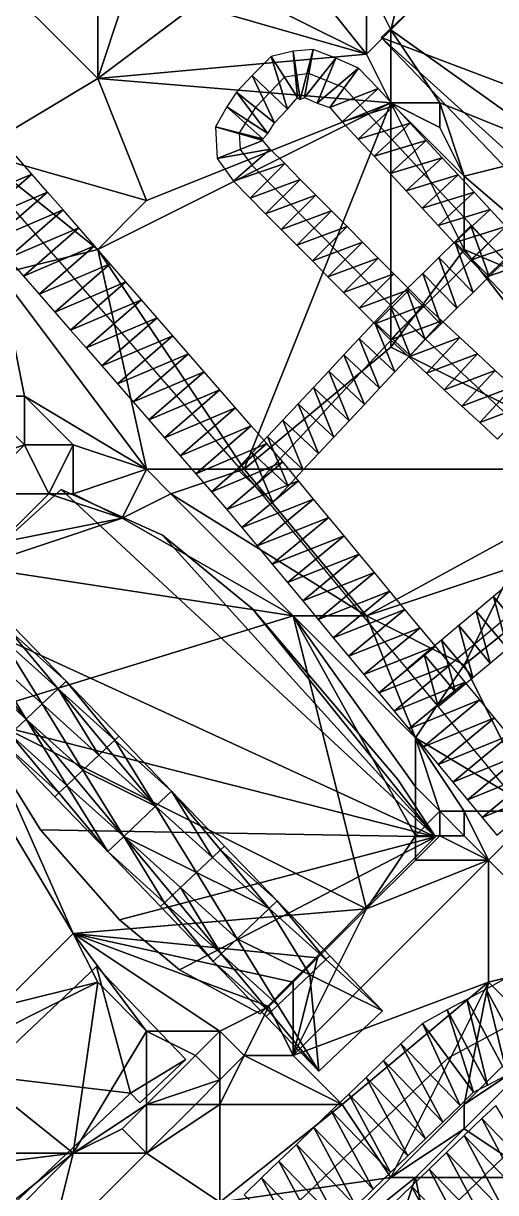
# Model space of a CAD drawing. Header units: metres. Extents: x -1103 to 901, y -902 to 905.
# Drawn here: x -746.1 to -707.4, y -255.2 to -159.5 of the extents above; entities that cross this region are included whole.
import ezdxf

# ---------------------------------------------------------------- set-up
doc = ezdxf.new("R2010")
doc.units = ezdxf.units.M
for name, color, linetype in [('OSM_BUILDING_FOOTPRINTS', 7, 'CONTINUOUS'), ('OSM_BUILDING_ROOFS', 1, 'CONTINUOUS'), ('OSM_BUILDING_WALLS', 8, 'CONTINUOUS'), ('OSM_PARKING', 8, 'CONTINUOUS'), ('OSM_ROAD_AXES', 2, 'CONTINUOUS'), ('OSM_ROAD_SURFACE', 9, 'CONTINUOUS'), ('OSM_TERRAIN', 3, 'CONTINUOUS')]:
    doc.layers.add(name, color=color, linetype=linetype)

msp = doc.modelspace()

# ---------------------------------------------------------------- linework, layer by layer
at = {"layer": 'OSM_BUILDING_FOOTPRINTS'}
for points in [[(-685.295, -193.647, 10.21), (-716.787, -160.637, 10.21), (-706.209, -150.683, 10.21), (-694.404, -163.069, 10.21), (-698.991, -167.382, 10.21), (-678.055, -189.334, 10.21), (-681.592, -192.663, 10.21), (-682.852, -191.347, 10.21), (-685.295, -193.647, 10.21)], [(-715.427, -221.395, 12.177), (-712.343, -226.095, 12.177), (-726.701, -240.582, 12.177), (-733.3, -236.988, 12.177), (-738.208, -232.896, 12.177), (-744.686, -225.52, 12.177), (-750.334, -216.43, 12.177), (-753.507, -207.185, 12.177), (-742.995, -197.652, 12.177), (-734.705, -201.4, 12.177), (-727.321, -207.427, 12.177), (-715.427, -221.395, 12.177)], [(-784.789, -225.963, 12.454), (-777.604, -219.173, 12.454), (-753.33, -244.509, 12.454), (-751.893, -243.159, 12.454), (-749.527, -245.626, 12.454), (-740.087, -236.701, 12.454), (-732.781, -244.32, 12.454), (-736.55, -247.881, 12.454), (-737.302, -247.096, 12.454), (-751.605, -260.61, 12.454), (-784.789, -225.963, 12.454)]]:
    msp.add_polyline3d(points, close=True, dxfattribs=at)
at = {"layer": 'OSM_BUILDING_ROOFS'}
for points in [[(-698.991, -167.382, 30.21), (-706.209, -150.683, 30.21), (-716.787, -160.637, 30.21)], [(-716.787, -160.637, 30.21), (-685.295, -193.647, 30.21), (-682.852, -191.347, 30.21)], [(-698.991, -167.382, 30.21), (-716.787, -160.637, 30.21), (-682.852, -191.347, 30.21)], [(-712.343, -226.095, 126.177), (-742.995, -197.652, 126.177), (-753.507, -207.185, 126.177)], [(-712.343, -226.095, 126.177), (-734.705, -201.4, 126.177), (-742.995, -197.652, 126.177)], [(-712.343, -226.095, 126.177), (-727.321, -207.427, 126.177), (-734.705, -201.4, 126.177)], [(-712.343, -226.095, 126.177), (-753.507, -207.185, 126.177), (-750.334, -216.43, 126.177)], [(-712.343, -226.095, 126.177), (-715.427, -221.395, 126.177), (-727.321, -207.427, 126.177)], [(-712.343, -226.095, 126.177), (-750.334, -216.43, 126.177), (-744.686, -225.52, 126.177)], [(-712.343, -226.095, 126.177), (-744.686, -225.52, 126.177), (-738.208, -232.896, 126.177)], [(-712.343, -226.095, 126.177), (-738.208, -232.896, 126.177), (-733.3, -236.988, 126.177)], [(-712.343, -226.095, 126.177), (-733.3, -236.988, 126.177), (-726.701, -240.582, 126.177)], [(-737.302, -247.096, 27.254), (-740.087, -236.701, 27.254), (-749.527, -245.626, 27.254)], [(-737.302, -247.096, 27.254), (-732.781, -244.32, 27.254), (-740.087, -236.701, 27.254)], [(-737.302, -247.096, 27.254), (-736.55, -247.881, 27.254), (-732.781, -244.32, 27.254)], [(-751.605, -260.61, 27.254), (-737.302, -247.096, 27.254), (-749.527, -245.626, 27.254)]]:
    msp.add_3dface(points, dxfattribs=at)
at = {"layer": 'OSM_BUILDING_WALLS'}
for points in [[(-706.209, -150.683, 10.21), (-716.787, -160.637, 10.21), (-716.787, -160.637, 30.21)], [(-706.209, -150.683, 10.21), (-716.787, -160.637, 30.21), (-706.209, -150.683, 30.21)], [(-716.787, -160.637, 10.21), (-685.295, -193.647, 10.21), (-685.295, -193.647, 30.21)], [(-716.787, -160.637, 10.21), (-685.295, -193.647, 30.21), (-716.787, -160.637, 30.21)], [(-742.995, -197.652, 12.177), (-753.507, -207.185, 12.177), (-753.507, -207.185, 126.177)], [(-742.995, -197.652, 12.177), (-753.507, -207.185, 126.177), (-742.995, -197.652, 126.177)], [(-734.705, -201.4, 12.177), (-742.995, -197.652, 12.177), (-742.995, -197.652, 126.177)], [(-734.705, -201.4, 12.177), (-742.995, -197.652, 126.177), (-734.705, -201.4, 126.177)], [(-727.321, -207.427, 12.177), (-734.705, -201.4, 12.177), (-734.705, -201.4, 126.177)], [(-727.321, -207.427, 12.177), (-734.705, -201.4, 126.177), (-727.321, -207.427, 126.177)], [(-715.427, -221.395, 12.177), (-727.321, -207.427, 12.177), (-727.321, -207.427, 126.177)], [(-715.427, -221.395, 12.177), (-727.321, -207.427, 126.177), (-715.427, -221.395, 126.177)], [(-750.334, -216.43, 12.177), (-744.686, -225.52, 12.177), (-744.686, -225.52, 126.177)], [(-750.334, -216.43, 12.177), (-744.686, -225.52, 126.177), (-750.334, -216.43, 126.177)], [(-712.343, -226.095, 12.177), (-715.427, -221.395, 12.177), (-715.427, -221.395, 126.177)], [(-712.343, -226.095, 12.177), (-715.427, -221.395, 126.177), (-712.343, -226.095, 126.177)], [(-744.686, -225.52, 12.177), (-738.208, -232.896, 12.177), (-738.208, -232.896, 126.177)], [(-744.686, -225.52, 12.177), (-738.208, -232.896, 126.177), (-744.686, -225.52, 126.177)], [(-726.701, -240.582, 12.177), (-712.343, -226.095, 12.177), (-712.343, -226.095, 126.177)], [(-726.701, -240.582, 12.177), (-712.343, -226.095, 126.177), (-726.701, -240.582, 126.177)], [(-738.208, -232.896, 12.177), (-733.3, -236.988, 12.177), (-733.3, -236.988, 126.177)], [(-738.208, -232.896, 12.177), (-733.3, -236.988, 126.177), (-738.208, -232.896, 126.177)], [(-740.087, -236.701, 12.454), (-749.527, -245.626, 12.454), (-749.527, -245.626, 27.254)], [(-740.087, -236.701, 12.454), (-749.527, -245.626, 27.254), (-740.087, -236.701, 27.254)], [(-732.781, -244.32, 12.454), (-740.087, -236.701, 12.454), (-740.087, -236.701, 27.254)], [(-732.781, -244.32, 12.454), (-740.087, -236.701, 27.254), (-732.781, -244.32, 27.254)], [(-733.3, -236.988, 12.177), (-726.701, -240.582, 12.177), (-726.701, -240.582, 126.177)], [(-733.3, -236.988, 12.177), (-726.701, -240.582, 126.177), (-733.3, -236.988, 126.177)], [(-736.55, -247.881, 12.454), (-732.781, -244.32, 12.454), (-732.781, -244.32, 27.254)], [(-736.55, -247.881, 12.454), (-732.781, -244.32, 27.254), (-736.55, -247.881, 27.254)], [(-751.605, -260.61, 12.454), (-737.302, -247.096, 12.454), (-737.302, -247.096, 27.254)], [(-751.605, -260.61, 12.454), (-737.302, -247.096, 27.254), (-751.605, -260.61, 27.254)], [(-737.302, -247.096, 12.454), (-736.55, -247.881, 12.454), (-736.55, -247.881, 27.254)], [(-737.302, -247.096, 12.454), (-736.55, -247.881, 27.254), (-737.302, -247.096, 27.254)]]:
    msp.add_3dface(points, dxfattribs=at)
at = {"layer": 'OSM_PARKING'}
for points in [[(-747.886, -209.79, 14.485), (-743.241, -213.977, 14.5), (-747.233, -209.171, 14.487)], [(-747.233, -209.171, 14.487), (-742.587, -213.358, 14.503), (-746.906, -208.861, 14.489)], [(-743.241, -213.977, 14.5), (-742.587, -213.358, 14.503), (-747.233, -209.171, 14.487)], [(-749.194, -211.029, 14.481), (-744.548, -215.216, 14.491), (-747.886, -209.79, 14.485)], [(-744.548, -215.216, 14.491), (-743.241, -213.977, 14.5), (-747.886, -209.79, 14.485)], [(-749.847, -211.648, 14.478), (-745.855, -216.455, 14.481), (-749.194, -211.029, 14.481)], [(-749.194, -211.029, 14.481), (-745.855, -216.455, 14.481), (-744.548, -215.216, 14.491)], [(-750.501, -212.268, 14.512), (-745.855, -216.455, 14.481), (-749.847, -211.648, 14.478)], [(-747.162, -217.693, 14.47), (-745.855, -216.455, 14.481), (-750.501, -212.268, 14.512)], [(-743.241, -213.977, 14.5), (-738.596, -218.165, 14.481), (-742.587, -213.358, 14.503)], [(-738.596, -218.165, 14.481), (-738.269, -217.855, 14.484), (-742.587, -213.358, 14.503)], [(-744.548, -215.216, 14.491), (-739.903, -219.403, 14.472), (-743.241, -213.977, 14.5)], [(-739.903, -219.403, 14.472), (-739.249, -218.784, 14.476), (-743.241, -213.977, 14.5)], [(-739.249, -218.784, 14.476), (-738.596, -218.165, 14.481), (-743.241, -213.977, 14.5)], [(-745.855, -216.455, 14.481), (-741.21, -220.642, 14.461), (-744.548, -215.216, 14.491)], [(-744.548, -215.216, 14.491), (-741.21, -220.642, 14.461), (-739.903, -219.403, 14.472)], [(-747.162, -217.693, 14.47), (-742.517, -221.88, 14.443), (-745.855, -216.455, 14.481)], [(-742.517, -221.88, 14.443), (-741.863, -221.261, 14.452), (-745.855, -216.455, 14.481)], [(-745.855, -216.455, 14.481), (-741.863, -221.261, 14.452), (-741.21, -220.642, 14.461)], [(-747.816, -218.313, 14.461), (-743.17, -222.5, 14.434), (-747.162, -217.693, 14.47)], [(-747.162, -217.693, 14.47), (-743.17, -222.5, 14.434), (-742.517, -221.88, 14.443)], [(-735.257, -223.59, 14.452), (-738.596, -218.165, 14.481), (-739.249, -218.784, 14.476)], [(-738.596, -218.165, 14.481), (-733.95, -222.352, 14.462), (-738.269, -217.855, 14.484)], [(-735.257, -223.59, 14.452), (-733.95, -222.352, 14.462), (-738.596, -218.165, 14.481)], [(-747.816, -218.313, 14.461), (-743.497, -222.809, 14.429), (-743.17, -222.5, 14.434)], [(-739.903, -219.403, 14.472), (-735.257, -223.59, 14.452), (-739.249, -218.784, 14.476)], [(-739.903, -219.403, 14.472), (-741.21, -220.642, 14.461), (-735.257, -223.59, 14.452)], [(-741.863, -221.261, 14.452), (-737.871, -226.067, 14.415), (-741.21, -220.642, 14.461)], [(-741.21, -220.642, 14.461), (-737.871, -226.067, 14.415), (-735.257, -223.59, 14.452)], [(-743.17, -222.5, 14.434), (-739.178, -227.306, 14.397), (-742.517, -221.88, 14.443)], [(-742.517, -221.88, 14.443), (-737.871, -226.067, 14.415), (-741.863, -221.261, 14.452)], [(-742.517, -221.88, 14.443), (-739.178, -227.306, 14.397), (-737.871, -226.067, 14.415)], [(-743.497, -222.809, 14.429), (-739.178, -227.306, 14.397), (-743.17, -222.5, 14.434)], [(-735.257, -223.59, 14.452), (-730.612, -227.778, 14.425), (-733.95, -222.352, 14.462)], [(-730.612, -227.778, 14.425), (-729.959, -227.158, 14.434), (-733.95, -222.352, 14.462)], [(-729.959, -227.158, 14.434), (-729.632, -226.849, 14.438), (-733.95, -222.352, 14.462)], [(-737.871, -226.067, 14.415), (-731.919, -229.016, 14.406), (-735.257, -223.59, 14.452)], [(-735.257, -223.59, 14.452), (-731.919, -229.016, 14.406), (-730.612, -227.778, 14.425)], [(-739.178, -227.306, 14.397), (-734.533, -231.493, 14.37), (-737.871, -226.067, 14.415)], [(-734.533, -231.493, 14.37), (-733.88, -230.874, 14.379), (-737.871, -226.067, 14.415)], [(-737.871, -226.067, 14.415), (-733.88, -230.874, 14.379), (-733.226, -230.255, 14.388)], [(-737.871, -226.067, 14.415), (-733.226, -230.255, 14.388), (-731.919, -229.016, 14.406)], [(-729.959, -227.158, 14.434), (-725.313, -231.345, 14.406), (-729.632, -226.849, 14.438)], [(-739.178, -227.306, 14.397), (-734.86, -231.803, 14.365), (-734.533, -231.493, 14.37)], [(-730.612, -227.778, 14.425), (-731.919, -229.016, 14.406), (-725.967, -231.965, 14.397)], [(-730.612, -227.778, 14.425), (-725.967, -231.965, 14.397), (-729.959, -227.158, 14.434)], [(-725.967, -231.965, 14.397), (-725.313, -231.345, 14.406), (-729.959, -227.158, 14.434)], [(-733.226, -230.255, 14.388), (-728.581, -234.442, 14.389), (-731.919, -229.016, 14.406)], [(-731.919, -229.016, 14.406), (-728.581, -234.442, 14.389), (-725.967, -231.965, 14.397)], [(-733.88, -230.874, 14.379), (-729.888, -235.68, 14.392), (-733.226, -230.255, 14.388)], [(-733.226, -230.255, 14.388), (-729.888, -235.68, 14.392), (-728.581, -234.442, 14.389)], [(-734.86, -231.803, 14.365), (-730.541, -236.3, 14.393), (-734.533, -231.493, 14.37)], [(-734.533, -231.493, 14.37), (-729.888, -235.68, 14.392), (-733.88, -230.874, 14.379)], [(-734.533, -231.493, 14.37), (-730.541, -236.3, 14.393), (-729.888, -235.68, 14.392)], [(-725.967, -231.965, 14.397), (-721.321, -236.152, 14.194), (-725.313, -231.345, 14.406)], [(-721.321, -236.152, 14.194), (-720.995, -235.842, 14.189), (-725.313, -231.345, 14.406)], [(-725.967, -231.965, 14.397), (-728.581, -234.442, 14.389), (-722.628, -237.39, 14.217)], [(-725.967, -231.965, 14.397), (-722.628, -237.39, 14.217), (-721.321, -236.152, 14.194)], [(-729.888, -235.68, 14.392), (-725.242, -239.867, 14.263), (-728.581, -234.442, 14.389)], [(-728.581, -234.442, 14.389), (-725.242, -239.867, 14.263), (-722.628, -237.39, 14.217)], [(-730.541, -236.3, 14.393), (-725.896, -240.487, 14.246), (-729.888, -235.68, 14.392)], [(-730.541, -236.3, 14.393), (-726.223, -240.796, 14.152), (-725.896, -240.487, 14.246)], [(-729.888, -235.68, 14.392), (-725.896, -240.487, 14.246), (-725.242, -239.867, 14.263)], [(-721.321, -236.152, 14.194), (-722.628, -237.39, 14.217), (-716.676, -240.339, 12.422)], [(-721.321, -236.152, 14.194), (-716.676, -240.339, 12.422), (-720.995, -235.842, 14.189)], [(-725.242, -239.867, 14.263), (-721.904, -245.293, 12.46), (-722.628, -237.39, 14.217)], [(-722.628, -237.39, 14.217), (-721.904, -245.293, 12.46), (-716.676, -240.339, 12.422)], [(-725.896, -240.487, 14.246), (-721.904, -245.293, 12.46), (-725.242, -239.867, 14.263)], [(-726.223, -240.796, 14.152), (-721.904, -245.293, 12.46), (-725.896, -240.487, 14.246)]]:
    msp.add_3dface(points, dxfattribs=at)
at = {"layer": 'OSM_ROAD_AXES'}
for points in [[(-812.988, -100.179, 24.888), (-775.881, -141.406, 20.945), (-727.133, -197.342, 15.309), (-713.426, -213.897, 13.695), (-695.409, -235.672, 11.147)], [(-692.104, -193.625, 13.698), (-708.044, -177.502, 14.445), (-719.827, -164.762, 15.004), (-722.712, -163.578, 15.051), (-724.713, -163.877, 15.138), (-727.089, -166.376, 15.219), (-728.427, -168.445, 15.155), (-728.349, -169.805, 15.086), (-727.388, -171.088, 15.097), (-714.632, -183.971, 14.802), (-700.107, -197.452, 13.826), (-699.366, -198.447, 13.68), (-698.769, -200.106, 13.56), (-699.222, -202.019, 13.524), (-713.426, -213.897, 13.695)], [(-727.133, -197.342, 15.309), (-714.632, -183.971, 14.802), (-708.044, -177.502, 14.445)], [(-851.329, -378.899, 16.744), (-821.805, -350.499, 14.339), (-796.692, -326.335, 13.938), (-778.343, -308.684, 14.936), (-711.326, -244.198, 11.919), (-695.409, -235.672, 11.147)], [(-695.409, -235.672, 11.147), (-704.693, -250.303, 11.393), (-806.883, -348.608, 14.516), (-844.852, -385.755, 16.494)]]:
    msp.add_polyline3d(points, dxfattribs=at)
at = {"layer": 'OSM_ROAD_SURFACE'}
for points in [[(-724.008, -161.75, 15.135), (-725.79, -162.192, 15.194), (-723.636, -165.562, 15.212)], [(-722.356, -161.61, 15.067), (-724.008, -161.75, 15.135), (-723.417, -165.706, 15.198)], [(-724.008, -161.75, 15.135), (-723.636, -165.562, 15.212), (-723.417, -165.706, 15.198)], [(-722.356, -161.61, 15.067), (-723.417, -165.706, 15.198), (-723.068, -165.546, 15.196)], [(-720.511, -162.32, 14.959), (-722.356, -161.61, 15.067), (-723.068, -165.546, 15.196)], [(-725.79, -162.192, 15.194), (-727.35, -163.749, 15.277), (-724.452, -166.505, 15.188)], [(-725.79, -162.192, 15.194), (-724.452, -166.505, 15.188), (-723.636, -165.562, 15.212)], [(-720.511, -162.32, 14.959), (-723.068, -165.546, 15.196), (-722.028, -166.021, 15.144)], [(-718.648, -163.146, 14.932), (-720.511, -162.32, 14.959), (-722.028, -166.021, 15.144)], [(-718.648, -163.146, 14.932), (-722.028, -166.021, 15.144), (-721.006, -166.378, 15.098)], [(-717.05, -164.819, 14.956), (-718.648, -163.146, 14.932), (-721.006, -166.378, 15.098)], [(-727.35, -163.749, 15.277), (-728.641, -165.115, 15.374), (-725.538, -167.638, 15.163)], [(-727.35, -163.749, 15.277), (-725.538, -167.638, 15.163), (-724.452, -166.505, 15.188)], [(-728.641, -165.115, 15.374), (-729.437, -166.324, 15.337), (-726.079, -168.497, 15.136)], [(-728.641, -165.115, 15.374), (-726.079, -168.497, 15.136), (-725.538, -167.638, 15.163)], [(-717.05, -164.819, 14.956), (-721.006, -166.378, 15.098), (-719.986, -167.535, 15.012)], [(-715.74, -166.235, 14.961), (-717.05, -164.819, 14.956), (-719.986, -167.535, 15.012)], [(-729.437, -166.324, 15.337), (-730.368, -167.965, 15.283), (-726.485, -168.924, 15.127)], [(-729.437, -166.324, 15.337), (-726.485, -168.924, 15.127), (-726.079, -168.497, 15.136)], [(-715.74, -166.235, 14.961), (-719.986, -167.535, 15.012), (-718.677, -168.951, 15.051)], [(-714.431, -167.65, 14.897), (-715.74, -166.235, 14.961), (-718.677, -168.951, 15.051)], [(-730.368, -167.965, 15.283), (-730.211, -170.537, 15.152), (-726.488, -169.073, 15.119)], [(-730.368, -167.965, 15.283), (-726.488, -169.073, 15.119), (-726.485, -168.924, 15.127)], [(-714.431, -167.65, 14.897), (-718.677, -168.951, 15.051), (-717.367, -170.366, 15.03)], [(-713.122, -169.066, 14.831), (-714.431, -167.65, 14.897), (-717.367, -170.366, 15.03)], [(-730.211, -170.537, 15.152), (-725.879, -169.775, 15.068), (-726.488, -169.073, 15.119)], [(-713.122, -169.066, 14.831), (-717.367, -170.366, 15.03), (-716.058, -171.782, 14.97)], [(-711.812, -170.481, 14.764), (-713.122, -169.066, 14.831), (-716.058, -171.782, 14.97)], [(-751.203, -174.289, 15.858), (-745.397, -171.819, 15.775), (-746.68, -170.347, 15.872)], [(-730.211, -170.537, 15.152), (-728.896, -172.4, 15.26), (-725.879, -169.775, 15.068)], [(-728.896, -172.4, 15.26), (-724.691, -170.969, 15.178), (-725.879, -169.775, 15.068)], [(-728.896, -172.4, 15.26), (-727.533, -173.783, 15.255), (-724.691, -170.969, 15.178)], [(-727.533, -173.783, 15.255), (-723.415, -172.257, 15.167), (-724.691, -170.969, 15.178)], [(-711.812, -170.481, 14.764), (-716.058, -171.782, 14.97), (-714.749, -173.197, 14.875)], [(-710.503, -171.897, 14.698), (-711.812, -170.481, 14.764), (-714.749, -173.197, 14.875)], [(-751.203, -174.289, 15.858), (-749.92, -175.761, 15.802), (-745.397, -171.819, 15.775)], [(-749.92, -175.761, 15.802), (-744.114, -173.291, 15.714), (-745.397, -171.819, 15.775)], [(-727.533, -173.783, 15.255), (-726.258, -175.071, 15.244), (-723.415, -172.257, 15.167)], [(-726.258, -175.071, 15.244), (-722.14, -173.545, 15.156), (-723.415, -172.257, 15.167)], [(-710.503, -171.897, 14.698), (-714.749, -173.197, 14.875), (-713.44, -174.613, 14.779)], [(-709.194, -173.312, 14.631), (-710.503, -171.897, 14.698), (-713.44, -174.613, 14.779)], [(-749.92, -175.761, 15.802), (-748.637, -177.233, 15.745), (-744.114, -173.291, 15.714)], [(-748.637, -177.233, 15.745), (-742.831, -174.763, 15.653), (-744.114, -173.291, 15.714)], [(-726.258, -175.071, 15.244), (-724.982, -176.36, 15.233), (-722.14, -173.545, 15.156)], [(-724.982, -176.36, 15.233), (-720.864, -174.834, 15.145), (-722.14, -173.545, 15.156)], [(-709.194, -173.312, 14.631), (-713.44, -174.613, 14.779), (-712.13, -176.029, 14.683)], [(-707.885, -174.728, 14.565), (-709.194, -173.312, 14.631), (-712.13, -176.029, 14.683)], [(-748.637, -177.233, 15.745), (-747.354, -178.705, 15.66), (-742.831, -174.763, 15.653)], [(-747.354, -178.705, 15.66), (-741.548, -176.235, 15.592), (-742.831, -174.763, 15.653)], [(-724.982, -176.36, 15.233), (-723.706, -177.648, 15.222), (-720.864, -174.834, 15.145)], [(-723.706, -177.648, 15.222), (-719.588, -176.122, 15.122), (-720.864, -174.834, 15.145)], [(-707.885, -174.728, 14.565), (-712.13, -176.029, 14.683), (-710.821, -177.444, 14.586)], [(-706.598, -176.12, 14.499), (-707.885, -174.728, 14.565), (-710.821, -177.444, 14.586)], [(-723.706, -177.648, 15.222), (-722.431, -178.937, 15.211), (-719.588, -176.122, 15.122)], [(-722.431, -178.937, 15.211), (-718.313, -177.411, 15.063), (-719.588, -176.122, 15.122)], [(-706.598, -176.12, 14.499), (-710.821, -177.444, 14.586), (-709.489, -178.884, 14.498)], [(-707.96, -180.222, 14.419), (-709.445, -176.075, 14.564), (-710.763, -177.368, 14.582)], [(-705.293, -177.439, 14.435), (-706.598, -176.12, 14.499), (-709.489, -178.884, 14.498)], [(-707.96, -180.222, 14.419), (-706.642, -178.929, 14.426), (-709.445, -176.075, 14.564)], [(-747.354, -178.705, 15.66), (-746.072, -180.177, 15.609), (-741.548, -176.235, 15.592)], [(-746.072, -180.177, 15.609), (-740.265, -177.707, 15.531), (-741.548, -176.235, 15.592)], [(-746.072, -180.177, 15.609), (-744.789, -181.649, 15.623), (-740.265, -177.707, 15.531)], [(-744.789, -181.649, 15.623), (-738.983, -179.179, 15.511), (-740.265, -177.707, 15.531)], [(-722.431, -178.937, 15.211), (-721.155, -180.225, 15.186), (-718.313, -177.411, 15.063)], [(-721.155, -180.225, 15.186), (-717.037, -178.699, 15.004), (-718.313, -177.411, 15.063)], [(-709.277, -181.516, 14.496), (-710.763, -177.368, 14.582), (-712.08, -178.662, 14.675)], [(-709.277, -181.516, 14.496), (-707.96, -180.222, 14.419), (-710.763, -177.368, 14.582)], [(-705.293, -177.439, 14.435), (-709.489, -178.884, 14.498), (-708.138, -180.251, 14.422)], [(-703.965, -178.783, 14.37), (-705.293, -177.439, 14.435), (-708.138, -180.251, 14.422)], [(-721.155, -180.225, 15.186), (-719.88, -181.513, 15.127), (-717.037, -178.699, 15.004)], [(-719.88, -181.513, 15.127), (-715.762, -179.987, 14.939), (-717.037, -178.699, 15.004)], [(-710.595, -182.81, 14.586), (-712.08, -178.662, 14.675), (-713.398, -179.956, 14.768)], [(-710.595, -182.81, 14.586), (-709.277, -181.516, 14.496), (-712.08, -178.662, 14.675)], [(-703.965, -178.783, 14.37), (-708.138, -180.251, 14.422), (-706.809, -181.595, 14.355)], [(-744.789, -181.649, 15.623), (-743.506, -183.121, 15.637), (-738.983, -179.179, 15.511)], [(-743.506, -183.121, 15.637), (-737.7, -180.651, 15.501), (-738.983, -179.179, 15.511)], [(-719.88, -181.513, 15.127), (-718.604, -182.802, 15.068), (-715.762, -179.987, 14.939)], [(-718.604, -182.802, 15.068), (-714.486, -181.276, 14.845), (-715.762, -179.987, 14.939)], [(-711.913, -184.104, 14.677), (-713.398, -179.956, 14.768), (-714.715, -181.25, 14.861)], [(-711.913, -184.104, 14.677), (-710.595, -182.81, 14.586), (-713.398, -179.956, 14.768)], [(-743.506, -183.121, 15.637), (-742.223, -184.593, 15.65), (-737.7, -180.651, 15.501)], [(-742.223, -184.593, 15.65), (-736.417, -182.123, 15.492), (-737.7, -180.651, 15.501)], [(-718.604, -182.802, 15.068), (-717.328, -184.09, 15.009), (-714.486, -181.276, 14.845)], [(-717.328, -184.09, 15.009), (-713.242, -182.533, 14.755), (-714.486, -181.276, 14.845)], [(-713.2, -185.368, 14.765), (-714.715, -181.25, 14.861), (-716.063, -182.574, 14.955)], [(-713.2, -185.368, 14.765), (-711.913, -184.104, 14.677), (-714.715, -181.25, 14.861)], [(-742.223, -184.593, 15.65), (-740.94, -186.065, 15.664), (-736.417, -182.123, 15.492)], [(-740.94, -186.065, 15.664), (-735.134, -183.595, 15.483), (-736.417, -182.123, 15.492)], [(-714.421, -186.674, 14.849), (-716.063, -182.574, 14.955), (-717.343, -183.942, 15.01)], [(-717.328, -184.09, 15.009), (-716.021, -185.409, 14.949), (-713.242, -182.533, 14.755)], [(-714.421, -186.674, 14.849), (-713.2, -185.368, 14.765), (-716.063, -182.574, 14.955)], [(-716.021, -185.409, 14.949), (-711.819, -183.853, 14.669), (-713.242, -182.533, 14.755)], [(-740.94, -186.065, 15.664), (-739.657, -187.537, 15.678), (-735.134, -183.595, 15.483)], [(-739.657, -187.537, 15.678), (-733.851, -185.067, 15.473), (-735.134, -183.595, 15.483)], [(-715.671, -188.011, 14.902), (-717.343, -183.942, 15.01), (-718.593, -185.279, 15.064)], [(-715.671, -188.011, 14.902), (-714.421, -186.674, 14.849), (-717.343, -183.942, 15.01)], [(-716.021, -185.409, 14.949), (-714.54, -186.785, 14.856), (-711.819, -183.853, 14.669)], [(-714.54, -186.785, 14.856), (-710.366, -185.201, 14.582), (-711.819, -183.853, 14.669)], [(-739.657, -187.537, 15.678), (-738.375, -189.009, 15.692), (-733.851, -185.067, 15.473)], [(-738.375, -189.009, 15.692), (-732.568, -186.539, 15.464), (-733.851, -185.067, 15.473)], [(-716.921, -189.348, 14.952), (-718.593, -185.279, 15.064), (-719.843, -186.616, 15.118)], [(-716.921, -189.348, 14.952), (-715.671, -188.011, 14.902), (-718.593, -185.279, 15.064)], [(-714.54, -186.785, 14.856), (-713.087, -188.133, 14.758), (-710.366, -185.201, 14.582)], [(-713.087, -188.133, 14.758), (-708.914, -186.549, 14.495), (-710.366, -185.201, 14.582)], [(-738.375, -189.009, 15.692), (-737.092, -190.481, 15.701), (-732.568, -186.539, 15.464)], [(-737.092, -190.481, 15.701), (-731.286, -188.011, 15.455), (-732.568, -186.539, 15.464)], [(-718.171, -190.685, 15.002), (-719.843, -186.616, 15.118), (-721.093, -187.953, 15.173)], [(-718.171, -190.685, 15.002), (-716.921, -189.348, 14.952), (-719.843, -186.616, 15.118)], [(-713.087, -188.133, 14.758), (-711.635, -189.481, 14.659), (-708.914, -186.549, 14.495)], [(-711.635, -189.481, 14.659), (-707.461, -187.898, 14.408), (-708.914, -186.549, 14.495)], [(-737.092, -190.481, 15.701), (-735.809, -191.953, 15.685), (-731.286, -188.011, 15.455)], [(-735.809, -191.953, 15.685), (-730.003, -189.483, 15.446), (-731.286, -188.011, 15.455)], [(-719.421, -192.022, 15.053), (-721.093, -187.953, 15.173), (-722.343, -189.29, 15.227)], [(-719.421, -192.022, 15.053), (-718.171, -190.685, 15.002), (-721.093, -187.953, 15.173)], [(-711.635, -189.481, 14.659), (-710.182, -190.829, 14.561), (-707.461, -187.898, 14.408)], [(-710.182, -190.829, 14.561), (-706.009, -189.246, 14.321), (-707.461, -187.898, 14.408)], [(-735.809, -191.953, 15.685), (-734.526, -193.425, 15.669), (-730.003, -189.483, 15.446)], [(-734.526, -193.425, 15.669), (-728.72, -190.955, 15.436), (-730.003, -189.483, 15.446)], [(-720.672, -193.359, 15.103), (-722.343, -189.29, 15.227), (-723.593, -190.627, 15.281)], [(-720.672, -193.359, 15.103), (-719.421, -192.022, 15.053), (-722.343, -189.29, 15.227)], [(-710.182, -190.829, 14.561), (-708.73, -192.177, 14.462), (-706.009, -189.246, 14.321)], [(-708.73, -192.177, 14.462), (-704.556, -190.594, 14.234), (-706.009, -189.246, 14.321)], [(-734.526, -193.425, 15.669), (-733.243, -194.897, 15.653), (-728.72, -190.955, 15.436)], [(-733.243, -194.897, 15.653), (-727.437, -192.427, 15.427), (-728.72, -190.955, 15.436)], [(-721.922, -194.696, 15.154), (-723.593, -190.627, 15.281), (-724.844, -191.965, 15.335)], [(-721.922, -194.696, 15.154), (-720.672, -193.359, 15.103), (-723.593, -190.627, 15.281)], [(-708.73, -192.177, 14.462), (-707.277, -193.525, 14.364), (-704.556, -190.594, 14.234)], [(-733.243, -194.897, 15.653), (-731.96, -196.369, 15.58), (-727.437, -192.427, 15.427)], [(-731.96, -196.369, 15.58), (-726.154, -193.899, 15.391), (-727.437, -192.427, 15.427)], [(-723.172, -196.033, 15.203), (-724.844, -191.965, 15.335), (-726.094, -193.302, 15.389)], [(-723.172, -196.033, 15.203), (-721.922, -194.696, 15.154), (-724.844, -191.965, 15.335)], [(-724.422, -197.371, 15.217), (-726.094, -193.302, 15.389), (-727.344, -194.639, 15.443)], [(-724.422, -197.371, 15.217), (-723.172, -196.033, 15.203), (-726.094, -193.302, 15.389)], [(-731.96, -196.369, 15.58), (-730.678, -197.841, 15.393), (-726.154, -193.899, 15.391)], [(-730.678, -197.841, 15.393), (-724.847, -195.399, 15.305), (-726.154, -193.899, 15.391)], [(-725.672, -198.708, 15.231), (-727.344, -194.639, 15.443), (-728.594, -195.976, 15.494)], [(-725.672, -198.708, 15.231), (-724.422, -197.371, 15.217), (-727.344, -194.639, 15.443)], [(-730.678, -197.841, 15.393), (-729.419, -199.284, 15.266), (-724.847, -195.399, 15.305)], [(-729.419, -199.284, 15.266), (-723.576, -196.933, 15.189), (-724.847, -195.399, 15.305)], [(-729.419, -199.284, 15.266), (-728.198, -200.76, 15.138), (-723.576, -196.933, 15.189)], [(-728.198, -200.76, 15.138), (-722.33, -198.438, 15.058), (-723.576, -196.933, 15.189)], [(-728.198, -200.76, 15.138), (-726.952, -202.265, 15.007), (-722.33, -198.438, 15.058)], [(-726.952, -202.265, 15.007), (-721.084, -199.943, 14.928), (-722.33, -198.438, 15.058)], [(-726.952, -202.265, 15.007), (-725.706, -203.77, 14.874), (-721.084, -199.943, 14.928)], [(-725.706, -203.77, 14.874), (-719.838, -201.448, 14.798), (-721.084, -199.943, 14.928)], [(-725.706, -203.77, 14.874), (-724.46, -205.275, 14.739), (-719.838, -201.448, 14.798)], [(-724.46, -205.275, 14.739), (-718.592, -202.953, 14.667), (-719.838, -201.448, 14.798)], [(-724.46, -205.275, 14.739), (-723.213, -206.78, 14.605), (-718.592, -202.953, 14.667)], [(-723.213, -206.78, 14.605), (-717.346, -204.459, 14.537), (-718.592, -202.953, 14.667)], [(-723.213, -206.78, 14.605), (-721.967, -208.285, 14.468), (-717.346, -204.459, 14.537)], [(-721.967, -208.285, 14.468), (-716.1, -205.964, 14.406), (-717.346, -204.459, 14.537)], [(-706.187, -205.236, 13.66), (-707.607, -206.424, 13.695), (-705.041, -209.492, 13.563)], [(-721.967, -208.285, 14.468), (-720.721, -209.79, 14.318), (-716.1, -205.964, 14.406)], [(-720.721, -209.79, 14.318), (-714.854, -207.469, 14.208), (-716.1, -205.964, 14.406)], [(-707.607, -206.424, 13.695), (-709.028, -207.611, 13.759), (-706.462, -210.68, 13.572)], [(-707.607, -206.424, 13.695), (-706.462, -210.68, 13.572), (-705.041, -209.492, 13.563)], [(-720.721, -209.79, 14.318), (-719.475, -211.295, 14.167), (-714.854, -207.469, 14.208)], [(-719.475, -211.295, 14.167), (-713.608, -208.974, 14.056), (-714.854, -207.469, 14.208)], [(-709.028, -207.611, 13.759), (-710.448, -208.799, 13.822), (-707.882, -211.868, 13.58)], [(-709.028, -207.611, 13.759), (-707.882, -211.868, 13.58), (-706.462, -210.68, 13.572)], [(-719.475, -211.295, 14.167), (-718.229, -212.8, 14.017), (-713.608, -208.974, 14.056)], [(-718.229, -212.8, 14.017), (-712.362, -210.479, 13.904), (-713.608, -208.974, 14.056)], [(-710.448, -208.799, 13.822), (-711.869, -209.987, 13.885), (-709.303, -213.056, 13.588)], [(-710.448, -208.799, 13.822), (-709.303, -213.056, 13.588), (-707.882, -211.868, 13.58)], [(-718.229, -212.8, 14.017), (-716.983, -214.305, 13.867), (-712.362, -210.479, 13.904)], [(-716.983, -214.305, 13.867), (-711.115, -211.984, 13.736), (-712.362, -210.479, 13.904)], [(-711.869, -209.987, 13.885), (-713.289, -211.175, 13.923), (-710.723, -214.243, 13.578)], [(-711.869, -209.987, 13.885), (-710.723, -214.243, 13.578), (-709.303, -213.056, 13.588)], [(-713.289, -211.175, 13.923), (-714.709, -212.363, 13.929), (-712.143, -215.431, 13.566)], [(-713.289, -211.175, 13.923), (-712.143, -215.431, 13.566), (-710.723, -214.243, 13.578)], [(-716.983, -214.305, 13.867), (-715.737, -215.81, 13.717), (-711.115, -211.984, 13.736)], [(-715.737, -215.81, 13.717), (-709.914, -213.436, 13.591), (-711.115, -211.984, 13.736)], [(-715.737, -215.81, 13.717), (-714.536, -217.261, 13.572), (-709.914, -213.436, 13.591)], [(-714.536, -217.261, 13.572), (-708.713, -214.888, 13.478), (-709.914, -213.436, 13.591)], [(-714.536, -217.261, 13.572), (-713.335, -218.713, 13.44), (-708.713, -214.888, 13.478)], [(-713.335, -218.713, 13.44), (-707.511, -216.339, 13.361), (-708.713, -214.888, 13.478)], [(-713.335, -218.713, 13.44), (-712.134, -220.164, 13.325), (-707.511, -216.339, 13.361)], [(-712.134, -220.164, 13.325), (-706.31, -217.791, 13.242), (-707.511, -216.339, 13.361)], [(-712.134, -220.164, 13.325), (-710.933, -221.616, 13.21), (-706.31, -217.791, 13.242)], [(-710.933, -221.616, 13.21), (-705.109, -219.243, 13.124), (-706.31, -217.791, 13.242)], [(-710.933, -221.616, 13.21), (-709.732, -223.068, 13.094), (-705.109, -219.243, 13.124)], [(-709.732, -223.068, 13.094), (-703.908, -220.694, 13.006), (-705.109, -219.243, 13.124)], [(-709.732, -223.068, 13.094), (-708.531, -224.519, 12.963), (-703.908, -220.694, 13.006)], [(-708.531, -224.519, 12.963), (-702.707, -222.146, 12.851), (-703.908, -220.694, 13.006)], [(-708.531, -224.519, 12.963), (-707.329, -225.971, 12.802), (-702.707, -222.146, 12.851)], [(-704.898, -244.726, 11.472), (-706.612, -237.702, 11.856), (-708.203, -238.555, 11.901)], [(-706.49, -245.578, 11.663), (-708.203, -238.555, 11.901), (-709.795, -239.408, 11.932)], [(-706.49, -245.578, 11.663), (-704.898, -244.726, 11.472), (-708.203, -238.555, 11.901)], [(-709.249, -247.016, 11.95), (-711.387, -240.261, 11.99), (-713.403, -241.381, 12.062)], [(-708.081, -246.431, 11.855), (-709.795, -239.408, 11.932), (-711.387, -240.261, 11.99)], [(-709.249, -247.016, 11.95), (-708.081, -246.431, 11.855), (-711.387, -240.261, 11.99)], [(-708.081, -246.431, 11.855), (-706.49, -245.578, 11.663), (-709.795, -239.408, 11.932)], [(-710.325, -248.092, 11.969), (-713.403, -241.381, 12.062), (-715.178, -243.048, 12.078)], [(-710.325, -248.092, 11.969), (-709.249, -247.016, 11.95), (-713.403, -241.381, 12.062)], [(-711.751, -249.465, 11.996), (-715.178, -243.048, 12.078), (-716.604, -244.42, 12.089)], [(-711.751, -249.465, 11.996), (-710.325, -248.092, 11.969), (-715.178, -243.048, 12.078)], [(-713.177, -250.837, 12.022), (-716.604, -244.42, 12.089), (-718.03, -245.792, 12.1)], [(-713.177, -250.837, 12.022), (-711.751, -249.465, 11.996), (-716.604, -244.42, 12.089)], [(-714.603, -252.209, 12.049), (-718.03, -245.792, 12.1), (-719.456, -247.164, 12.11)], [(-714.603, -252.209, 12.049), (-713.177, -250.837, 12.022), (-718.03, -245.792, 12.1)], [(-716.028, -253.581, 12.076), (-719.456, -247.164, 12.11), (-720.882, -248.537, 12.136)], [(-716.028, -253.581, 12.076), (-714.603, -252.209, 12.049), (-719.456, -247.164, 12.11)], [(-717.454, -254.953, 12.135), (-720.882, -248.537, 12.136), (-722.308, -249.909, 12.193)], [(-717.454, -254.953, 12.135), (-716.028, -253.581, 12.076), (-720.882, -248.537, 12.136)], [(-707.399, -248.082, 11.469), (-708.559, -249.165, 11.484), (-703.706, -254.21, 11.413)], [(-708.559, -249.165, 11.484), (-709.998, -250.55, 11.513), (-705.146, -255.594, 11.495)], [(-708.559, -249.165, 11.484), (-705.146, -255.594, 11.495), (-703.706, -254.21, 11.413)], [(-718.88, -256.325, 12.199), (-722.308, -249.909, 12.193), (-723.734, -251.281, 12.258)], [(-718.88, -256.325, 12.199), (-717.454, -254.953, 12.135), (-722.308, -249.909, 12.193)], [(-709.998, -250.55, 11.513), (-711.438, -251.934, 11.572), (-706.585, -256.979, 11.562)], [(-709.998, -250.55, 11.513), (-706.585, -256.979, 11.562), (-705.146, -255.594, 11.495)], [(-720.306, -257.697, 12.262), (-723.734, -251.281, 12.258), (-725.16, -252.653, 12.323)], [(-720.306, -257.697, 12.262), (-718.88, -256.325, 12.199), (-723.734, -251.281, 12.258)], [(-721.732, -259.069, 12.326), (-725.16, -252.653, 12.323), (-726.586, -254.025, 12.388)], [(-721.732, -259.069, 12.326), (-720.306, -257.697, 12.262), (-725.16, -252.653, 12.323)], [(-711.438, -251.934, 11.572), (-712.877, -253.319, 11.63), (-708.024, -258.364, 11.622)], [(-711.438, -251.934, 11.572), (-708.024, -258.364, 11.622), (-706.585, -256.979, 11.562)], [(-712.877, -253.319, 11.63), (-714.316, -254.703, 11.695), (-709.463, -259.748, 11.681)], [(-712.877, -253.319, 11.63), (-709.463, -259.748, 11.681), (-708.024, -258.364, 11.622)], [(-723.158, -260.441, 12.389), (-726.586, -254.025, 12.388), (-728.012, -255.397, 12.453)], [(-723.158, -260.441, 12.389), (-721.732, -259.069, 12.326), (-726.586, -254.025, 12.388)], [(-714.316, -254.703, 11.695), (-715.756, -256.088, 11.807), (-710.903, -261.133, 11.741)], [(-714.316, -254.703, 11.695), (-710.903, -261.133, 11.741), (-709.463, -259.748, 11.681)]]:
    msp.add_3dface(points, dxfattribs=at)
at = {"layer": 'OSM_TERRAIN'}
for points in [[(-702, -170, 14.121), (-706, -150, 14.3), (-716, -160, 14.121)], [(-716, -160, 14.121), (-706, -150, 14.3), (-714, -152, 15.191)], [(-730, -156, 15.61), (-718, -162, 14.803), (-726, -152, 15.588)], [(-718, -162, 14.803), (-718, -156, 15.079), (-726, -152, 15.588)], [(-718, -156, 15.079), (-716, -160, 14.121), (-714, -152, 15.191)], [(-750, -170, 16.018), (-740, -164, 15.698), (-750, -154, 16.815)], [(-750, -154, 16.815), (-740, -164, 15.698), (-740, -158, 17.324)], [(-732, -158, 15.623), (-718, -162, 14.803), (-730, -156, 15.61)], [(-718, -162, 14.803), (-716, -160, 14.121), (-718, -156, 15.079)], [(-740, -164, 15.698), (-718, -162, 14.803), (-732, -158, 15.623)], [(-740, -164, 15.698), (-738, -158, 17.199), (-740, -158, 17.324)], [(-740, -164, 15.698), (-732, -158, 15.623), (-738, -158, 17.199)], [(-716, -166, 14.925), (-716, -160, 14.121), (-718, -162, 14.803)], [(-716, -166, 14.925), (-712, -166, 14.184), (-716, -160, 14.121)], [(-712, -166, 14.184), (-702, -170, 14.121), (-716, -160, 14.121)], [(-740, -164, 15.698), (-716, -166, 14.925), (-718, -162, 14.803)], [(-750, -170, 16.018), (-736, -174, 15.095), (-740, -164, 15.698)], [(-736, -174, 15.095), (-716, -166, 14.925), (-740, -164, 15.698)], [(-740, -178, 15.468), (-728, -196, 15.42), (-716, -166, 14.925)], [(-740, -178, 15.468), (-716, -166, 14.925), (-736, -174, 15.095)], [(-728, -196, 15.42), (-716, -186, 14.897), (-716, -166, 14.925)], [(-716, -166, 14.925), (-716, -186, 14.897), (-710, -178, 14.476)], [(-710, -178, 14.476), (-710, -172, 14.634), (-716, -166, 14.925)], [(-710, -172, 14.634), (-712, -168, 14.589), (-716, -166, 14.925)], [(-712, -168, 14.589), (-712, -166, 14.184), (-716, -166, 14.925)], [(-710, -172, 14.634), (-702, -170, 14.121), (-712, -166, 14.184)], [(-710, -172, 14.634), (-712, -166, 14.184), (-712, -168, 14.589)], [(-748, -180, 15.573), (-740, -178, 15.468), (-750, -170, 16.018)], [(-740, -178, 15.468), (-736, -174, 15.095), (-750, -170, 16.018)], [(-696, -184, 14.004), (-702, -170, 14.121), (-710, -172, 14.634)], [(-710, -178, 14.476), (-696, -184, 14.004), (-710, -172, 14.634)], [(-736, -196, 15.74), (-740, -178, 15.468), (-748, -180, 15.573)], [(-736, -196, 15.74), (-728, -196, 15.42), (-740, -178, 15.468)], [(-696, -196, 13.659), (-710, -178, 14.476), (-716, -186, 14.897)], [(-696, -196, 13.659), (-696, -184, 14.004), (-710, -178, 14.476)], [(-750, -190, 16.629), (-746, -190, 16.036), (-748, -180, 15.573)], [(-746, -190, 16.036), (-736, -196, 15.74), (-748, -180, 15.573)], [(-728, -196, 15.42), (-696, -196, 13.659), (-716, -186, 14.897)], [(-758, -198, 16.607), (-746, -194, 15.929), (-750, -190, 16.629)], [(-750, -190, 16.629), (-746, -194, 15.929), (-746, -190, 16.036)], [(-746, -194, 15.929), (-742, -194, 15.823), (-746, -190, 16.036)], [(-742, -194, 15.823), (-736, -196, 15.74), (-746, -190, 16.036)], [(-750, -198, 15.921), (-746, -194, 15.929), (-758, -198, 16.607)], [(-750, -198, 15.921), (-744, -198, 14.54), (-746, -194, 15.929)], [(-744, -198, 14.54), (-742, -194, 15.823), (-746, -194, 15.929)], [(-742, -198, 14.421), (-742, -194, 15.823), (-744, -198, 14.54)], [(-742, -198, 14.421), (-736, -196, 15.74), (-742, -194, 15.823)], [(-738, -200, 14.388), (-736, -196, 15.74), (-742, -198, 14.421)], [(-738, -200, 14.388), (-734, -198, 15.396), (-736, -196, 15.74)], [(-734, -198, 15.396), (-728, -196, 15.42), (-736, -196, 15.74)], [(-718, -208, 14.377), (-728, -196, 15.42), (-734, -198, 15.396)], [(-718, -208, 14.377), (-696, -196, 13.659), (-728, -196, 15.42)], [(-696, -196, 13.659), (-718, -208, 14.377), (-706, -204, 13.614)], [(-748, -202, 14.437), (-744, -198, 14.54), (-750, -198, 15.921)], [(-748, -202, 14.437), (-738, -200, 14.388), (-744, -198, 14.54)], [(-744, -198, 14.54), (-738, -200, 14.388), (-742, -198, 14.421)], [(-738, -200, 14.388), (-724, -208, 14.476), (-734, -198, 15.396)], [(-734, -198, 15.396), (-724, -208, 14.476), (-718, -208, 14.377)], [(-724, -208, 14.476), (-738, -200, 14.388), (-750, -204, 14.389)], [(-750, -204, 14.389), (-738, -200, 14.388), (-748, -202, 14.437)], [(-750, -216, 14.388), (-724, -208, 14.476), (-750, -204, 14.389)], [(-718, -208, 14.377), (-710, -212, 13.617), (-706, -204, 13.614)], [(-704, -224, 12.81), (-700, -204, 13.542), (-710, -212, 13.617)], [(-710, -212, 13.617), (-700, -204, 13.542), (-706, -204, 13.614)], [(-718, -232, 14.337), (-724, -208, 14.476), (-750, -216, 14.388)], [(-718, -232, 14.337), (-714, -226, 14.388), (-724, -208, 14.476)], [(-714, -226, 14.388), (-714, -222, 14.022), (-724, -208, 14.476)], [(-714, -222, 14.022), (-714, -218, 13.45), (-724, -208, 14.476)], [(-714, -218, 13.45), (-718, -208, 14.377), (-724, -208, 14.476)], [(-714, -218, 13.45), (-710, -212, 13.617), (-718, -208, 14.377)], [(-714, -218, 13.45), (-704, -224, 12.81), (-710, -212, 13.617)], [(-748, -224, 14.663), (-742, -234, 14.225), (-750, -216, 14.388)], [(-742, -234, 14.225), (-718, -232, 14.337), (-750, -216, 14.388)], [(-714, -222, 14.022), (-712, -224, 13.708), (-714, -218, 13.45)], [(-712, -224, 13.708), (-710, -224, 13.004), (-714, -218, 13.45)], [(-710, -224, 13.004), (-704, -224, 12.81), (-714, -218, 13.45)], [(-714, -226, 14.388), (-712, -224, 13.708), (-714, -222, 14.022)], [(-748, -240, 14.24), (-742, -234, 14.225), (-748, -224, 14.663)], [(-714, -226, 14.388), (-712, -226, 14.258), (-712, -224, 13.708)], [(-712, -226, 14.258), (-710, -226, 13.265), (-712, -224, 13.708)], [(-710, -226, 13.265), (-710, -224, 13.004), (-712, -224, 13.708)], [(-710, -226, 13.265), (-708, -228, 12.603), (-710, -224, 13.004)], [(-708, -228, 12.603), (-704, -224, 12.81), (-710, -224, 13.004)], [(-700, -236, 11.61), (-704, -224, 12.81), (-708, -228, 12.603)], [(-718, -232, 14.337), (-714, -228, 14.328), (-714, -226, 14.388)], [(-708, -228, 12.603), (-712, -226, 14.258), (-714, -228, 14.328)], [(-714, -228, 14.328), (-712, -226, 14.258), (-714, -226, 14.388)], [(-712, -226, 14.258), (-708, -228, 12.603), (-710, -226, 13.265)], [(-724, -244, 12.614), (-708, -228, 12.603), (-718, -232, 14.337)], [(-724, -244, 12.614), (-708, -238, 11.846), (-708, -228, 12.603)], [(-708, -228, 12.603), (-714, -228, 14.328), (-718, -232, 14.337)], [(-708, -238, 11.846), (-700, -236, 11.61), (-708, -228, 12.603)], [(-722, -236, 14.346), (-718, -232, 14.337), (-742, -234, 14.225)], [(-724, -244, 12.614), (-718, -232, 14.337), (-722, -236, 14.346)], [(-748, -240, 14.24), (-740, -238, 14.723), (-742, -234, 14.225)], [(-736, -242, 14.723), (-742, -234, 14.225), (-740, -238, 14.723)], [(-736, -242, 14.723), (-730, -242, 13.556), (-742, -234, 14.225)], [(-730, -242, 13.556), (-726, -240, 14.355), (-742, -234, 14.225)], [(-726, -240, 14.355), (-724, -238, 14.351), (-742, -234, 14.225)], [(-724, -238, 14.351), (-722, -236, 14.346), (-742, -234, 14.225)], [(-724, -238, 14.351), (-724, -244, 12.614), (-722, -236, 14.346)], [(-704, -242, 11.82), (-700, -236, 11.61), (-708, -238, 11.846)], [(-752, -244, 14.723), (-742, -252, 14.598), (-740, -238, 14.723)], [(-752, -244, 14.723), (-740, -238, 14.723), (-748, -240, 14.24)], [(-742, -252, 14.598), (-736, -242, 14.723), (-740, -238, 14.723)], [(-726, -240, 14.355), (-724, -244, 12.614), (-724, -238, 14.351)], [(-720, -248, 12.043), (-708, -238, 11.846), (-724, -244, 12.614)], [(-716, -254, 12.027), (-708, -238, 11.846), (-720, -248, 12.043)], [(-716, -254, 12.027), (-710, -248, 11.913), (-708, -238, 11.846)], [(-710, -248, 11.913), (-704, -242, 11.82), (-708, -238, 11.846)], [(-728, -244, 12.959), (-726, -240, 14.355), (-730, -242, 13.556)], [(-728, -244, 12.959), (-724, -244, 12.614), (-726, -240, 14.355)], [(-742, -252, 14.598), (-736, -248, 14.527), (-736, -242, 14.723)], [(-736, -248, 14.527), (-732, -244, 14.367), (-736, -242, 14.723)], [(-732, -244, 14.367), (-730, -242, 13.556), (-736, -242, 14.723)], [(-732, -244, 14.367), (-730, -246, 13.181), (-730, -242, 13.556)], [(-730, -246, 13.181), (-728, -244, 12.959), (-730, -242, 13.556)], [(-710, -248, 11.913), (-704, -244, 11.37), (-704, -242, 11.82)], [(-752, -244, 14.723), (-762, -252, 14.839), (-742, -252, 14.598)], [(-736, -248, 14.527), (-730, -246, 13.181), (-732, -244, 14.367)], [(-730, -248, 12.718), (-728, -244, 12.959), (-730, -246, 13.181)], [(-730, -248, 12.718), (-720, -248, 12.043), (-728, -244, 12.959)], [(-728, -244, 12.959), (-720, -248, 12.043), (-724, -244, 12.614)], [(-710, -250, 11.453), (-704, -254, 11.395), (-704, -244, 11.37)], [(-710, -250, 11.453), (-704, -244, 11.37), (-710, -248, 11.913)], [(-732, -248, 13.198), (-730, -246, 13.181), (-736, -248, 14.527)], [(-732, -248, 13.198), (-730, -248, 12.718), (-730, -246, 13.181)], [(-738, -250, 14.052), (-736, -248, 14.527), (-742, -252, 14.598)], [(-738, -250, 14.052), (-736, -252, 12.925), (-736, -248, 14.527)], [(-736, -252, 12.925), (-730, -256, 12.472), (-730, -248, 12.718)], [(-736, -252, 12.925), (-730, -248, 12.718), (-732, -248, 13.198)], [(-736, -252, 12.925), (-732, -248, 13.198), (-736, -248, 14.527)], [(-730, -256, 12.472), (-720, -248, 12.043), (-730, -248, 12.718)], [(-730, -256, 12.472), (-716, -254, 12.027), (-720, -248, 12.043)], [(-710, -250, 11.453), (-710, -248, 11.913), (-716, -254, 12.027)], [(-742, -252, 14.598), (-736, -252, 12.925), (-738, -250, 14.052)], [(-714, -254, 11.618), (-710, -250, 11.453), (-716, -254, 12.027)], [(-704, -254, 11.395), (-710, -250, 11.453), (-714, -254, 11.618)], [(-758, -254, 14.718), (-742, -252, 14.598), (-762, -252, 14.839)], [(-752, -260, 14.723), (-742, -252, 14.598), (-758, -254, 14.718)], [(-752, -260, 14.723), (-748, -258, 14.551), (-742, -252, 14.598)], [(-748, -258, 14.551), (-744, -260, 13.317), (-742, -252, 14.598)], [(-744, -260, 13.317), (-736, -252, 12.925), (-742, -252, 14.598)], [(-744, -260, 13.317), (-730, -256, 12.472), (-736, -252, 12.925)], [(-724, -262, 12.388), (-716, -254, 12.027), (-730, -256, 12.472)], [(-718, -266, 11.976), (-714, -254, 11.618), (-724, -262, 12.388)], [(-724, -262, 12.388), (-714, -254, 11.618), (-716, -254, 12.027)], [(-718, -266, 11.976), (-712, -264, 11.773), (-714, -254, 11.618)], [(-712, -264, 11.773), (-704, -254, 11.395), (-714, -254, 11.618)], [(-712, -264, 11.773), (-706, -266, 11.285), (-704, -254, 11.395)]]:
    msp.add_3dface(points, dxfattribs=at)

doc.saveas('drawing.dxf')
